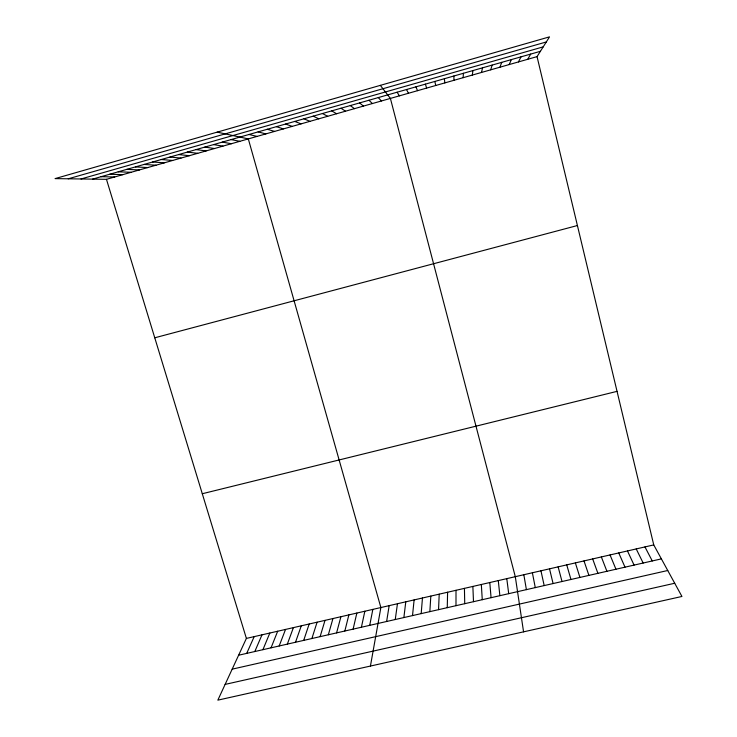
<?xml version="1.0" encoding="UTF-8"?>
<svg xmlns="http://www.w3.org/2000/svg" width="737" height="737" viewBox="0 0 737 737"><rect width="100%" height="100%" fill="white"/><g stroke="black" fill="none" stroke-linecap="round" stroke-linejoin="round"><path stroke-width="1.11" d="M455.991 605.685L456.01 590.3M447.258 607.675L447.599 592.235M438.552 609.656L439.206 594.16M429.855 611.636L430.823 596.086M463.14 77.689L463.407 73.285M421.177 613.617L422.467 598.002M412.517 615.588L414.111 599.918M403.876 617.56L405.783 601.834M395.244 619.531L397.464 603.741M472.306 75.073L472.961 70.559M386.63 621.494L389.164 605.648M370.425 666.064L380.872 607.546L248.314 138.906L217.185 132.135M369.716 625.344L372.848 609.388M361.406 627.233L364.843 611.231M481.501 72.456L482.542 67.822M353.115 629.131L356.846 613.064M344.842 631.01L348.868 614.898M336.588 632.899L340.909 616.722M328.343 634.778L332.949 618.546M490.713 69.831L492.132 65.086M320.107 636.648L325.017 620.37M311.889 638.518L317.094 622.194M303.69 640.389L309.181 624.009M295.509 642.259L301.286 625.824M287.338 644.12L293.4 627.629M499.944 67.205L501.74 62.341M279.176 645.981L285.532 629.435M271.041 647.832L277.674 631.24M262.916 649.684L269.834 633.037M254.799 651.536L262.003 634.833M509.184 64.57L511.377 59.596M246.702 653.378L254.191 636.63M106.46 179.321L246.388 638.417L217.839 700.15L681.937 596.463L653.747 544.91L537.043 56.629L549.535 36.85L55.063 178.612L106.46 179.321L537.043 56.629M518.452 61.926L521.031 56.841M527.738 59.282L530.704 54.077M68.265 178.796L546.301 41.963M80.996 178.971L543.206 46.864M92.567 179.137L540.396 51.314M154.761 337.795L577.412 225.531M202.288 493.735L617.044 391.356M246.388 638.417L653.747 544.91M238.622 655.221L661.384 558.876M232.173 669.159L667.74 570.502M225.117 684.406L674.714 583.253M101.107 176.696L114.686 176.981M109.656 174.254L122.913 174.632M118.224 171.813L131.168 172.283M126.801 169.363L139.431 169.934M135.405 166.912L147.713 167.566M144.019 164.452L156.014 165.208M152.651 161.983L164.323 162.84M161.302 159.514L172.651 160.463M169.971 157.045L180.998 158.087M178.649 154.567L189.354 155.7M187.355 152.08L197.728 153.314M196.07 149.593L206.12 150.928M204.803 147.096L214.531 148.533M213.555 144.599L222.952 146.129M222.325 142.103L231.39 143.724M231.114 139.588L239.838 141.32M249.005 134.484L257.066 136.409M258.125 131.877L265.827 133.913M267.255 129.27L274.615 131.407M276.403 126.663L283.413 128.901M285.578 124.046L292.239 126.386M294.763 121.421L301.074 123.871M303.976 118.795L309.927 121.347M313.197 116.16L318.799 118.823M322.447 113.526L327.689 116.289M331.705 110.882L336.597 113.747M340.991 108.228L345.515 111.204M350.287 105.575L354.46 108.661M359.61 102.913L363.415 106.1M368.951 100.25L372.397 103.549M378.311 97.579L381.388 100.987M380.338 85.363L390.398 98.417L515.301 576.693L523.565 631.849M397.086 92.217L399.426 95.847M406.502 89.527L408.473 93.267M644.967 546.928L652.263 560.958M636.215 548.936L643.161 563.031M627.473 550.944L634.078 565.104M618.748 552.943L625.004 567.168M415.935 86.837L417.538 90.679M610.043 554.943L615.957 569.231M601.346 556.942L606.919 571.286M592.668 558.932L597.91 573.34M584.008 560.921L588.909 575.394M575.367 562.902L579.927 577.439M425.396 84.138L426.622 88.09M566.735 564.883L570.963 579.485M558.13 566.864L562.018 581.521M549.526 568.835L553.091 583.557M540.949 570.807L544.182 585.583M434.867 81.429L435.724 85.501M532.381 572.769L535.283 587.61M523.832 574.731L526.402 589.637M506.789 578.646L508.705 593.672M444.365 78.721L444.844 82.903M498.286 580.599L499.87 595.68M489.801 582.543L491.063 597.689M481.325 584.487L482.274 599.697M472.868 586.431L473.495 601.696M453.881 76.003L453.983 80.296M464.43 588.366L464.734 603.695"/></g></svg>
